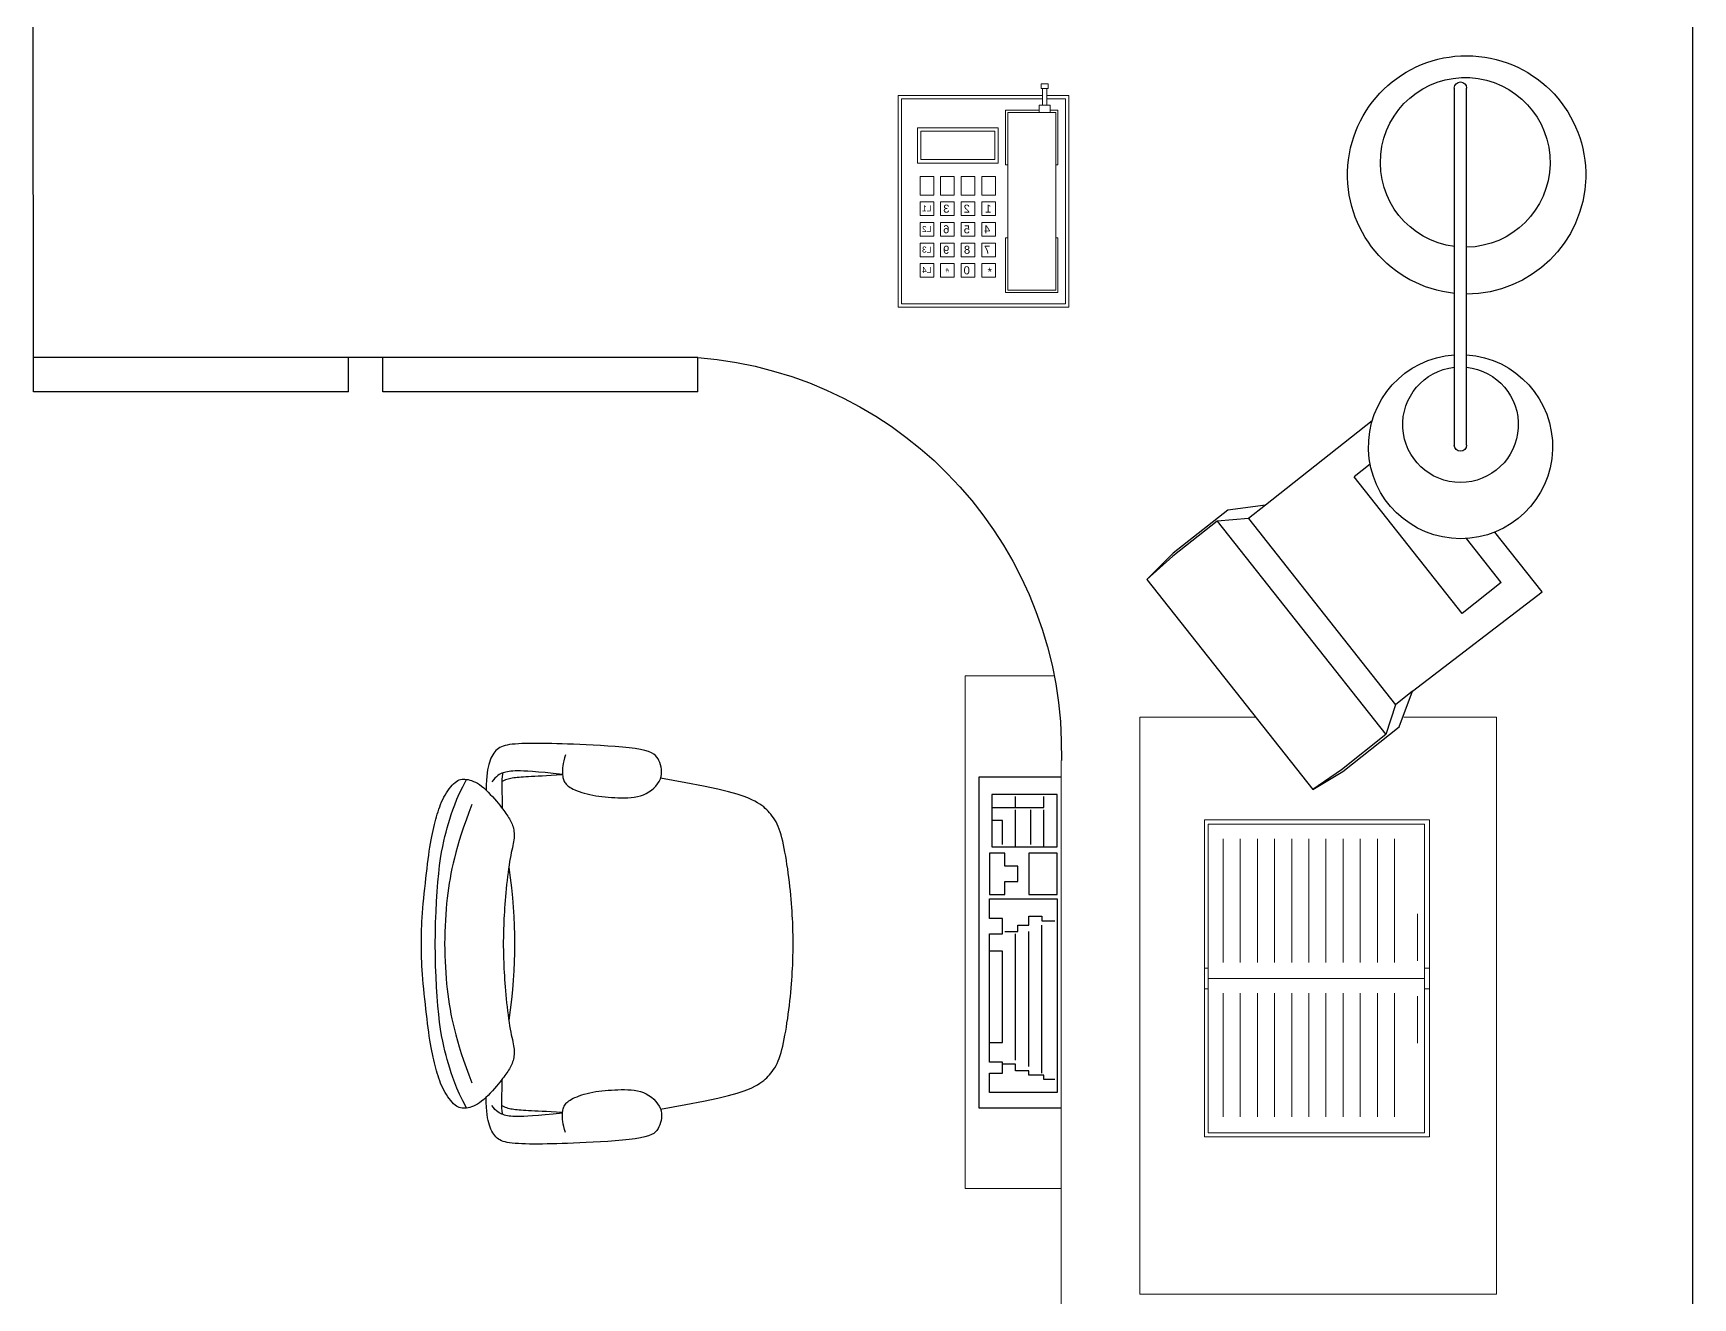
# Model space of a CAD drawing. Header units: inches. Extents: x 13.1 to 42, y 9.4 to 31.7.
# Drawn here: x 15.664 to 18.086, y 21.041 to 22.886 of the extents above; entities that cross this region are included whole.
import ezdxf

# ---------------------------------------------------------------- set-up
doc = ezdxf.new("R2010")
doc.units = ezdxf.units.IN
doc.header["$MEASUREMENT"] = 0
doc.layers.add('furniture', color=7, linetype='Continuous')
doc.styles.get("Standard").update_dxf_attribs({"font": 'arial.ttf'})

# ---------------------------------------------------------------- blocks, each defined once
blk = doc.blocks.new('A$C97629337')
at = {"layer": 'furniture'}
for p, q in [((2.4217, 2.2323), (2.4217, 0.0002)), ((0.6833, 1.7927), (0.6811, 1.7916)), ((0.6857, 1.7937), (0.6833, 1.7927)), ((0.6885, 1.7945), (0.6857, 1.7937)), ((0.6916, 1.7952), (0.6885, 1.7945)), ((0.695, 1.7958), (0.6916, 1.7952)), ((0.6989, 1.7963), (0.695, 1.7958)), ((0.7032, 1.7967), (0.6989, 1.7963)), ((0.7079, 1.797), (0.7032, 1.7967)), ((0.713, 1.7973), (0.7079, 1.797)), ((0.7185, 1.7974), (0.713, 1.7973)), ((0.7243, 1.7976), (0.7185, 1.7974)), ((0.7304, 1.7976), (0.7243, 1.7976)), ((0.7367, 1.7976), (0.7304, 1.7976)), ((0.7432, 1.7976), (0.7367, 1.7976)), ((0.7499, 1.7975), (0.7432, 1.7976)), ((0.7569, 1.7974), (0.7499, 1.7975)), ((0.7642, 1.7972), (0.7569, 1.7974)), ((0.7718, 1.797), (0.7642, 1.7972)), ((0.7798, 1.7967), (0.7718, 1.797)), ((0.7884, 1.7963), (0.7798, 1.7967)), ((0.7974, 1.7959), (0.7884, 1.7963)), ((0.807, 1.7955), (0.7974, 1.7959)), ((0.8173, 1.795), (0.807, 1.7955)), ((0.8279, 1.7944), (0.8173, 1.795)), ((0.8387, 1.7937), (0.8279, 1.7944)), ((0.8494, 1.7929), (0.8387, 1.7937)), ((0.8598, 1.792), (0.8494, 1.7929)), ((0.8695, 1.791), (0.8598, 1.792)), ((0.6657, 1.77), (0.6647, 1.7667)), ((0.6668, 1.773), (0.6657, 1.77)), ((0.668, 1.7759), (0.6668, 1.773)), ((0.6692, 1.7786), (0.668, 1.7759)), ((0.6706, 1.781), (0.6692, 1.7786)), ((0.6721, 1.7833), (0.6706, 1.781)), ((0.6737, 1.7853), (0.6721, 1.7833)), ((0.6753, 1.7872), (0.6737, 1.7853)), ((0.6771, 1.7889), (0.6753, 1.7872)), ((0.679, 1.7903), (0.6771, 1.7889)), ((0.6811, 1.7916), (0.679, 1.7903)), ((0.7732, 1.7684), (0.7726, 1.7649)), ((0.7741, 1.7722), (0.7732, 1.7684)), ((0.7753, 1.7763), (0.7741, 1.7722)), ((0.7769, 1.7808), (0.7753, 1.7763)), ((0.8784, 1.7899), (0.8695, 1.791)), ((0.8862, 1.7887), (0.8784, 1.7899)), ((0.8926, 1.7872), (0.8862, 1.7887)), ((0.8979, 1.7857), (0.8926, 1.7872)), ((0.9022, 1.7839), (0.8979, 1.7857)), ((0.9055, 1.782), (0.9022, 1.7839)), ((0.9081, 1.7799), (0.9055, 1.782)), ((0.9102, 1.7776), (0.9081, 1.7799)), ((0.9118, 1.7751), (0.9102, 1.7776)), ((0.9131, 1.7724), (0.9118, 1.7751)), ((0.9144, 1.7695), (0.9131, 1.7724)), ((0.9154, 1.7664), (0.9144, 1.7695)), ((0.6217, 1.7444), (0.6197, 1.7435)), ((0.6237, 1.745), (0.6217, 1.7444)), ((0.6257, 1.7453), (0.6237, 1.745)), ((0.6278, 1.7455), (0.6257, 1.7453)), ((0.6325, 1.7448), (0.6269, 1.7344)), ((0.63, 1.7454), (0.6278, 1.7455)), ((0.6323, 1.7452), (0.63, 1.7454)), ((0.6347, 1.7447), (0.6323, 1.7452)), ((0.6372, 1.7441), (0.6347, 1.7447)), ((0.6398, 1.7433), (0.6372, 1.7441)), ((0.6614, 1.7437), (0.6611, 1.737)), ((0.6618, 1.7495), (0.6614, 1.7437)), ((0.6623, 1.7547), (0.6618, 1.7495)), ((0.663, 1.7592), (0.6623, 1.7547)), ((0.6638, 1.7631), (0.663, 1.7592)), ((0.6647, 1.7667), (0.6638, 1.7631)), ((0.6715, 1.7445), (0.669, 1.7415)), ((0.6738, 1.747), (0.6715, 1.7445)), ((0.676, 1.749), (0.6738, 1.747)), ((0.678, 1.7507), (0.676, 1.749)), ((0.68, 1.752), (0.678, 1.7507)), ((0.682, 1.7531), (0.68, 1.752)), ((0.6839, 1.7539), (0.682, 1.7531)), ((0.6837, 1.7448), (0.6836, 1.7393)), ((0.6841, 1.7494), (0.6837, 1.7448)), ((0.6858, 1.7546), (0.6839, 1.7539)), ((0.6848, 1.753), (0.6841, 1.7494)), ((0.6855, 1.7545), (0.6848, 1.753)), ((0.6878, 1.7553), (0.6858, 1.7546)), ((0.6892, 1.7443), (0.6873, 1.7435)), ((0.6898, 1.7558), (0.6878, 1.7553)), ((0.6911, 1.745), (0.6892, 1.7443)), ((0.692, 1.7563), (0.6898, 1.7558)), ((0.693, 1.7456), (0.6911, 1.745)), ((0.6943, 1.7567), (0.692, 1.7563)), ((0.695, 1.7461), (0.693, 1.7456)), ((0.697, 1.757), (0.6943, 1.7567)), ((0.6969, 1.7465), (0.695, 1.7461)), ((0.699, 1.7469), (0.6969, 1.7465)), ((0.6999, 1.7572), (0.697, 1.757)), ((0.7012, 1.7472), (0.699, 1.7469)), ((0.7032, 1.7574), (0.6999, 1.7572)), ((0.7036, 1.7475), (0.7012, 1.7472)), ((0.7069, 1.7574), (0.7032, 1.7574)), ((0.7062, 1.7478), (0.7036, 1.7475)), ((0.7089, 1.7481), (0.7062, 1.7478)), ((0.7111, 1.7574), (0.7069, 1.7574)), ((0.712, 1.7483), (0.7089, 1.7481)), ((0.716, 1.7573), (0.7111, 1.7574)), ((0.7153, 1.7486), (0.712, 1.7483)), ((0.7189, 1.7488), (0.7153, 1.7486)), ((0.7218, 1.757), (0.716, 1.7573)), ((0.7228, 1.749), (0.7189, 1.7488)), ((0.7288, 1.7565), (0.7218, 1.757)), ((0.7271, 1.7492), (0.7228, 1.749)), ((0.7318, 1.7494), (0.7271, 1.7492)), ((0.7371, 1.7558), (0.7288, 1.7565)), ((0.737, 1.7497), (0.7318, 1.7494)), ((0.7427, 1.7499), (0.737, 1.7497)), ((0.7469, 1.755), (0.7371, 1.7558)), ((0.749, 1.7503), (0.7427, 1.7499)), ((0.7586, 1.7538), (0.7469, 1.755)), ((0.756, 1.7507), (0.749, 1.7503)), ((0.7638, 1.7512), (0.756, 1.7507)), ((0.7723, 1.7524), (0.7586, 1.7538)), ((0.7723, 1.7518), (0.7638, 1.7512)), ((0.7723, 1.7618), (0.7721, 1.7589)), ((0.7721, 1.7589), (0.7721, 1.7563)), ((0.7721, 1.7563), (0.7722, 1.7539)), ((0.7722, 1.7539), (0.7723, 1.7518)), ((0.7726, 1.7649), (0.7723, 1.7618)), ((0.7723, 1.7518), (0.7726, 1.7498)), ((0.7726, 1.7498), (0.7729, 1.748)), ((0.7729, 1.748), (0.7733, 1.7463)), ((0.7733, 1.7463), (0.7738, 1.7448)), ((0.7738, 1.7448), (0.7743, 1.7434)), ((0.9134, 1.7422), (0.9151, 1.7457)), ((0.9151, 1.7457), (0.9162, 1.7493)), ((0.9162, 1.7632), (0.9154, 1.7664)), ((0.9154, 1.7468), (0.9523, 1.7401)), ((0.9168, 1.7598), (0.9162, 1.7632)), ((0.9162, 1.7493), (0.9168, 1.7528)), ((0.917, 1.7563), (0.9168, 1.7598)), ((0.9168, 1.7528), (0.917, 1.7563)), ((0.601, 1.7222), (0.5992, 1.7189)), ((0.603, 1.7254), (0.601, 1.7222)), ((0.605, 1.7285), (0.603, 1.7254)), ((0.6071, 1.7314), (0.605, 1.7285)), ((0.6092, 1.7342), (0.6071, 1.7314)), ((0.6114, 1.7366), (0.6092, 1.7342)), ((0.6135, 1.7388), (0.6114, 1.7366)), ((0.6156, 1.7407), (0.6135, 1.7388)), ((0.6177, 1.7423), (0.6156, 1.7407)), ((0.6197, 1.7435), (0.6177, 1.7423)), ((0.6222, 1.7248), (0.6183, 1.7161)), ((0.6269, 1.7344), (0.6222, 1.7248)), ((0.6425, 1.7423), (0.6398, 1.7433)), ((0.6453, 1.741), (0.6425, 1.7423)), ((0.6482, 1.7394), (0.6453, 1.741)), ((0.6512, 1.7375), (0.6482, 1.7394)), ((0.6543, 1.7352), (0.6512, 1.7375)), ((0.6575, 1.7326), (0.6543, 1.7352)), ((0.6606, 1.7297), (0.6575, 1.7326)), ((0.6638, 1.7266), (0.6606, 1.7297)), ((0.6611, 1.737), (0.6609, 1.7294)), ((0.667, 1.7233), (0.6638, 1.7266)), ((0.67, 1.7199), (0.667, 1.7233)), ((0.673, 1.7166), (0.67, 1.7199)), ((0.6852, 1.7425), (0.6836, 1.7417)), ((0.6836, 1.7393), (0.6836, 1.733)), ((0.6836, 1.733), (0.6838, 1.7258)), ((0.6838, 1.7258), (0.6841, 1.718)), ((0.6873, 1.7435), (0.6852, 1.7425)), ((0.7743, 1.7434), (0.775, 1.7421)), ((0.775, 1.7421), (0.7757, 1.7408)), ((0.7757, 1.7408), (0.7766, 1.7395)), ((0.7766, 1.7395), (0.7776, 1.7382)), ((0.7776, 1.7382), (0.7787, 1.737)), ((0.7787, 1.737), (0.78, 1.7358)), ((0.78, 1.7358), (0.7816, 1.7346)), ((0.7816, 1.7346), (0.7834, 1.7334)), ((0.7834, 1.7334), (0.7855, 1.7322)), ((0.7855, 1.7322), (0.7878, 1.7309)), ((0.7878, 1.7309), (0.7905, 1.7297)), ((0.7905, 1.7297), (0.7935, 1.7285)), ((0.7935, 1.7285), (0.7968, 1.7272)), ((0.7968, 1.7272), (0.8004, 1.726)), ((0.8004, 1.726), (0.8041, 1.7249)), ((0.8041, 1.7249), (0.8081, 1.7238)), ((0.8081, 1.7238), (0.8122, 1.7228)), ((0.8122, 1.7228), (0.8165, 1.7219)), ((0.8165, 1.7219), (0.8208, 1.7211)), ((0.8208, 1.7211), (0.8253, 1.7205)), ((0.8253, 1.7205), (0.8298, 1.7199)), ((0.8298, 1.7199), (0.8344, 1.7195)), ((0.8344, 1.7195), (0.8391, 1.7191)), ((0.877, 1.7191), (0.8816, 1.7199)), ((0.8816, 1.7199), (0.886, 1.7211)), ((0.886, 1.7211), (0.8903, 1.7226)), ((0.8903, 1.7226), (0.8945, 1.7245)), ((0.8945, 1.7245), (0.8984, 1.7268)), ((0.8984, 1.7268), (0.9021, 1.7294)), ((0.9021, 1.7294), (0.9055, 1.7323)), ((0.9055, 1.7323), (0.9086, 1.7355)), ((0.9086, 1.7355), (0.9112, 1.7388)), ((0.9112, 1.7388), (0.9134, 1.7422)), ((0.9523, 1.7401), (0.9782, 1.7351)), ((0.9782, 1.7351), (0.9988, 1.7307)), ((0.9988, 1.7307), (1.0148, 1.7269)), ((1.0148, 1.7269), (1.027, 1.7235)), ((1.027, 1.7235), (1.0361, 1.7206)), ((1.0361, 1.7206), (1.043, 1.7179)), ((0.5907, 1.698), (0.5896, 1.6943)), ((0.5919, 1.7016), (0.5907, 1.698)), ((0.5932, 1.7052), (0.5919, 1.7016)), ((0.5945, 1.7087), (0.5932, 1.7052)), ((0.596, 1.7121), (0.5945, 1.7087)), ((0.5975, 1.7155), (0.596, 1.7121)), ((0.5992, 1.7189), (0.5975, 1.7155)), ((0.6123, 1.7007), (0.6099, 1.6937)), ((0.615, 1.7081), (0.6123, 1.7007)), ((0.6183, 1.7161), (0.615, 1.7081)), ((0.6317, 1.6858), (0.6357, 1.6968)), ((0.6357, 1.6968), (0.6402, 1.7085)), ((0.6758, 1.7134), (0.673, 1.7166)), ((0.6783, 1.7103), (0.6758, 1.7134)), ((0.6807, 1.7074), (0.6783, 1.7103)), ((0.6829, 1.7047), (0.6807, 1.7074)), ((0.6848, 1.7022), (0.6829, 1.7047)), ((0.6841, 1.718), (0.6845, 1.7028)), ((0.6866, 1.6999), (0.6848, 1.7022)), ((0.6882, 1.6977), (0.6866, 1.6999)), ((0.6897, 1.6956), (0.6882, 1.6977)), ((0.6911, 1.6935), (0.6897, 1.6956)), ((0.8391, 1.7191), (0.8438, 1.7188)), ((0.8438, 1.7188), (0.8485, 1.7185)), ((0.8485, 1.7185), (0.8533, 1.7183)), ((0.8533, 1.7183), (0.8581, 1.7182)), ((0.8581, 1.7182), (0.8629, 1.7182)), ((0.8629, 1.7182), (0.8677, 1.7183)), ((0.8677, 1.7183), (0.8724, 1.7186)), ((0.8724, 1.7186), (0.877, 1.7191)), ((1.043, 1.7179), (1.0484, 1.7155)), ((1.0484, 1.7155), (1.053, 1.7132)), ((1.053, 1.7132), (1.0569, 1.711)), ((1.0569, 1.711), (1.0603, 1.7089)), ((1.0603, 1.7089), (1.0633, 1.7069)), ((1.0633, 1.7069), (1.0659, 1.7049)), ((1.0659, 1.7049), (1.0682, 1.7029)), ((1.0682, 1.7029), (1.0703, 1.7008)), ((1.0703, 1.7008), (1.0723, 1.6987)), ((1.0723, 1.6987), (1.0743, 1.6965)), ((1.0743, 1.6965), (1.0763, 1.6942)), ((0.5844, 1.6749), (0.5834, 1.6707)), ((0.5854, 1.679), (0.5844, 1.6749)), ((0.5864, 1.683), (0.5854, 1.679)), ((0.5874, 1.6868), (0.5864, 1.683)), ((0.5885, 1.6906), (0.5874, 1.6868)), ((0.5896, 1.6943), (0.5885, 1.6906)), ((0.6042, 1.6745), (0.6024, 1.6682)), ((0.606, 1.6808), (0.6042, 1.6745)), ((0.6079, 1.6871), (0.606, 1.6808)), ((0.6099, 1.6937), (0.6079, 1.6871)), ((0.6247, 1.6654), (0.628, 1.6753)), ((0.628, 1.6753), (0.6317, 1.6858)), ((0.6924, 1.6916), (0.6911, 1.6935)), ((0.6937, 1.6896), (0.6924, 1.6916)), ((0.6949, 1.6877), (0.6937, 1.6896)), ((0.696, 1.6858), (0.6949, 1.6877)), ((0.697, 1.6838), (0.696, 1.6858)), ((0.6979, 1.6819), (0.697, 1.6838)), ((0.6988, 1.6799), (0.6979, 1.6819)), ((0.6995, 1.6779), (0.6988, 1.6799)), ((0.7002, 1.6758), (0.6995, 1.6779)), ((0.7007, 1.6736), (0.7002, 1.6758)), ((0.7012, 1.6714), (0.7007, 1.6736)), ((0.7015, 1.6692), (0.7012, 1.6714)), ((1.0763, 1.6942), (1.0783, 1.6917)), ((1.0783, 1.6917), (1.0802, 1.689)), ((1.0802, 1.689), (1.0821, 1.6862)), ((1.0821, 1.6862), (1.0839, 1.6832)), ((1.0839, 1.6832), (1.0856, 1.6799)), ((1.0856, 1.6799), (1.0872, 1.6764)), ((1.0872, 1.6764), (1.0887, 1.6726)), ((1.0887, 1.6726), (1.0901, 1.6685)), ((0.5798, 1.6516), (0.5789, 1.6461)), ((0.5807, 1.6567), (0.5798, 1.6516)), ((0.5816, 1.6616), (0.5807, 1.6567)), ((0.5825, 1.6662), (0.5816, 1.6616)), ((0.5834, 1.6707), (0.5825, 1.6662)), ((0.5975, 1.6474), (0.5959, 1.6392)), ((0.5991, 1.6548), (0.5975, 1.6474)), ((0.6007, 1.6617), (0.5991, 1.6548)), ((0.6024, 1.6682), (0.6007, 1.6617)), ((0.6167, 1.6385), (0.6191, 1.647)), ((0.6191, 1.647), (0.6217, 1.656)), ((0.6217, 1.656), (0.6247, 1.6654)), ((0.6992, 1.6453), (0.6999, 1.6484)), ((0.6999, 1.6484), (0.7005, 1.6514)), ((0.7005, 1.6514), (0.701, 1.6542)), ((0.701, 1.6542), (0.7014, 1.6568)), ((0.7014, 1.6568), (0.7017, 1.6594)), ((0.7017, 1.6668), (0.7015, 1.6692)), ((0.7018, 1.6644), (0.7017, 1.6668)), ((0.7017, 1.6594), (0.7018, 1.662)), ((0.7018, 1.662), (0.7018, 1.6644)), ((1.0901, 1.6685), (1.0914, 1.6642)), ((1.0914, 1.6642), (1.0926, 1.6596)), ((1.0926, 1.6596), (1.0938, 1.6548)), ((1.0938, 1.6548), (1.0949, 1.6497)), ((1.0949, 1.6497), (1.096, 1.6443)), ((0.5764, 1.6283), (0.5755, 1.6219)), ((0.5772, 1.6345), (0.5764, 1.6283)), ((0.578, 1.6404), (0.5772, 1.6345)), ((0.5789, 1.6461), (0.578, 1.6404)), ((0.5945, 1.6301), (0.5931, 1.6199)), ((0.5959, 1.6392), (0.5945, 1.6301)), ((0.6111, 1.6151), (0.6127, 1.6226)), ((0.6127, 1.6226), (0.6146, 1.6304)), ((0.6146, 1.6304), (0.6167, 1.6385)), ((0.6944, 1.6201), (0.6952, 1.6251)), ((0.6952, 1.6251), (0.696, 1.6299)), ((0.696, 1.6299), (0.6968, 1.6342)), ((0.6968, 1.6342), (0.6976, 1.6382)), ((0.6976, 1.6382), (0.6984, 1.6419)), ((0.6984, 1.6419), (0.6992, 1.6453)), ((1.096, 1.6443), (1.097, 1.6388)), ((1.097, 1.6388), (1.098, 1.6329)), ((1.098, 1.6329), (1.099, 1.6269)), ((1.099, 1.6269), (1.0999, 1.6208)), ((0.573, 1.601), (0.5722, 1.5936)), ((0.5739, 1.6082), (0.573, 1.601)), ((0.5747, 1.6151), (0.5739, 1.6082)), ((0.5755, 1.6219), (0.5747, 1.6151)), ((0.5918, 1.6085), (0.5906, 1.596)), ((0.5931, 1.6199), (0.5918, 1.6085)), ((0.607, 1.5936), (0.6082, 1.6007)), ((0.6082, 1.6007), (0.6096, 1.6079)), ((0.6096, 1.6079), (0.6111, 1.6151)), ((0.6915, 1.5975), (0.6922, 1.6033)), ((0.6922, 1.6033), (0.6929, 1.6091)), ((0.6929, 1.6091), (0.6936, 1.6147)), ((0.6936, 1.6147), (0.6944, 1.6201)), ((0.6961, 1.6016), (0.694, 1.617)), ((0.6979, 1.5868), (0.6961, 1.6016)), ((1.0999, 1.6208), (1.1009, 1.6145)), ((1.1009, 1.6145), (1.1018, 1.6081)), ((1.1018, 1.6081), (1.1026, 1.6017)), ((1.1026, 1.6017), (1.1034, 1.5953)), ((0.5706, 1.5787), (0.5699, 1.5713)), ((0.5714, 1.5862), (0.5706, 1.5787)), ((0.5722, 1.5936), (0.5714, 1.5862)), ((0.5895, 1.5825), (0.5886, 1.5682)), ((0.5906, 1.596), (0.5895, 1.5825)), ((0.6041, 1.5717), (0.605, 1.5792)), ((0.605, 1.5792), (0.606, 1.5864)), ((0.606, 1.5864), (0.607, 1.5936)), ((0.6892, 1.5741), (0.6897, 1.5798)), ((0.6897, 1.5798), (0.6902, 1.5857)), ((0.6902, 1.5857), (0.6908, 1.5916)), ((0.6908, 1.5916), (0.6915, 1.5975)), ((0.6994, 1.5725), (0.6979, 1.5868)), ((1.1034, 1.5953), (1.1041, 1.5889)), ((1.1041, 1.5889), (1.1048, 1.5826)), ((1.1048, 1.5826), (1.1054, 1.5763)), ((1.1054, 1.5763), (1.106, 1.5702)), ((0.5681, 1.5502), (0.5677, 1.5438)), ((0.5686, 1.557), (0.5681, 1.5502)), ((0.5692, 1.564), (0.5686, 1.557)), ((0.5699, 1.5713), (0.5692, 1.564)), ((0.5878, 1.5533), (0.5872, 1.5379)), ((0.5886, 1.5682), (0.5878, 1.5533)), ((0.602, 1.5479), (0.6026, 1.5561)), ((0.6026, 1.5561), (0.6033, 1.564)), ((0.6033, 1.564), (0.6041, 1.5717)), ((0.6872, 1.5468), (0.6875, 1.552)), ((0.6875, 1.552), (0.6878, 1.5574)), ((0.6878, 1.5574), (0.6882, 1.5628)), ((0.6882, 1.5628), (0.6887, 1.5684)), ((0.6887, 1.5684), (0.6892, 1.5741)), ((0.7005, 1.5586), (0.6994, 1.5725)), ((0.7014, 1.545), (0.7005, 1.5586)), ((1.106, 1.5702), (1.1065, 1.5641)), ((1.1065, 1.5641), (1.1069, 1.5583)), ((1.1069, 1.5583), (1.1073, 1.5525)), ((1.1073, 1.5525), (1.1076, 1.547)), ((0.5668, 1.5263), (0.5667, 1.5208)), ((0.567, 1.5318), (0.5668, 1.5263)), ((0.5673, 1.5377), (0.567, 1.5318)), ((0.5677, 1.5438), (0.5673, 1.5377)), ((0.5872, 1.5379), (0.5868, 1.5221)), ((0.6007, 1.5226), (0.601, 1.5312)), ((0.601, 1.5312), (0.6014, 1.5396)), ((0.6014, 1.5396), (0.602, 1.5479)), ((0.6862, 1.523), (0.6863, 1.5275)), ((0.6863, 1.5275), (0.6865, 1.5321)), ((0.6865, 1.5321), (0.6867, 1.5369)), ((0.6867, 1.5369), (0.6869, 1.5418)), ((0.6869, 1.5418), (0.6872, 1.5468)), ((0.702, 1.5316), (0.7014, 1.545)), ((0.7023, 1.5185), (0.702, 1.5316)), ((1.1076, 1.547), (1.1079, 1.5417)), ((1.1079, 1.5417), (1.1082, 1.5366)), ((1.1082, 1.5366), (1.1083, 1.5317)), ((1.1083, 1.5317), (1.1085, 1.527)), ((1.1085, 1.527), (1.1086, 1.5224)), ((0.5666, 1.5156), (0.5665, 1.5104)), ((0.5665, 1.5104), (0.5665, 1.5053)), ((0.5665, 1.5053), (0.5665, 1.5002)), ((0.5667, 1.5208), (0.5666, 1.5156)), ((0.5868, 1.5221), (0.5867, 1.5062)), ((0.5867, 1.5062), (0.5868, 1.4902)), ((0.6004, 1.5054), (0.6005, 1.514)), ((0.6005, 1.4967), (0.6004, 1.5054)), ((0.6005, 1.514), (0.6007, 1.5226)), ((0.686, 1.5097), (0.6861, 1.5141)), ((0.686, 1.5054), (0.686, 1.5097)), ((0.686, 1.501), (0.686, 1.5054)), ((0.6861, 1.5185), (0.6862, 1.523)), ((0.6861, 1.5141), (0.6861, 1.5185)), ((0.7024, 1.5054), (0.7023, 1.5185)), ((0.7023, 1.4923), (0.7024, 1.5054)), ((1.1086, 1.5224), (1.1087, 1.5179)), ((1.1087, 1.5179), (1.1088, 1.5136)), ((1.1088, 1.5136), (1.1088, 1.5093)), ((1.1088, 1.5093), (1.1088, 1.505)), ((1.1088, 1.505), (1.1088, 1.5008)), ((0.5665, 1.5002), (0.5666, 1.495)), ((0.5666, 1.495), (0.5667, 1.4897)), ((0.5667, 1.4897), (0.5668, 1.4844)), ((0.5668, 1.4844), (0.567, 1.4788)), ((0.567, 1.4788), (0.5673, 1.473)), ((0.5868, 1.4902), (0.5872, 1.4743)), ((0.6007, 1.4881), (0.6005, 1.4967)), ((0.601, 1.4796), (0.6007, 1.4881)), ((0.6014, 1.4711), (0.601, 1.4796)), ((0.6861, 1.4967), (0.686, 1.501)), ((0.6861, 1.4922), (0.6861, 1.4967)), ((0.6862, 1.4878), (0.6861, 1.4922)), ((0.6863, 1.4832), (0.6862, 1.4878)), ((0.6865, 1.4786), (0.6863, 1.4832)), ((0.6867, 1.4738), (0.6865, 1.4786)), ((0.7014, 1.4658), (0.702, 1.4791)), ((0.702, 1.4791), (0.7023, 1.4923)), ((1.1083, 1.4787), (1.1082, 1.4739)), ((1.1085, 1.4834), (1.1083, 1.4787)), ((1.1086, 1.4879), (1.1085, 1.4834)), ((1.1087, 1.4922), (1.1086, 1.4879)), ((1.1088, 1.4965), (1.1087, 1.4922)), ((1.1088, 1.5008), (1.1088, 1.4965)), ((0.5673, 1.473), (0.5677, 1.4669)), ((0.5677, 1.4669), (0.5681, 1.4605)), ((0.5681, 1.4605), (0.5686, 1.4537)), ((0.5686, 1.4537), (0.5692, 1.4467)), ((0.5872, 1.4743), (0.5878, 1.4587)), ((0.5878, 1.4587), (0.5886, 1.4436)), ((0.602, 1.4628), (0.6014, 1.4711)), ((0.6026, 1.4547), (0.602, 1.4628)), ((0.6033, 1.4467), (0.6026, 1.4547)), ((0.6869, 1.4689), (0.6867, 1.4738)), ((0.6872, 1.4639), (0.6869, 1.4689)), ((0.6875, 1.4587), (0.6872, 1.4639)), ((0.6878, 1.4534), (0.6875, 1.4587)), ((0.6882, 1.4479), (0.6878, 1.4534)), ((0.7005, 1.4522), (0.7014, 1.4658)), ((1.1073, 1.4581), (1.1069, 1.4524)), ((1.1076, 1.4636), (1.1073, 1.4581)), ((1.1079, 1.4689), (1.1076, 1.4636)), ((1.1082, 1.4739), (1.1079, 1.4689)), ((0.5692, 1.4467), (0.5699, 1.4394)), ((0.5699, 1.4394), (0.5706, 1.432)), ((0.5706, 1.432), (0.5714, 1.4246)), ((0.5886, 1.4436), (0.5895, 1.4292)), ((0.5895, 1.4292), (0.5906, 1.4155)), ((0.6041, 1.439), (0.6033, 1.4467)), ((0.605, 1.4316), (0.6041, 1.439)), ((0.606, 1.4243), (0.605, 1.4316)), ((0.6887, 1.4424), (0.6882, 1.4479)), ((0.6892, 1.4367), (0.6887, 1.4424)), ((0.6897, 1.4309), (0.6892, 1.4367)), ((0.6902, 1.4251), (0.6897, 1.4309)), ((0.6979, 1.4239), (0.6994, 1.4383)), ((0.6994, 1.4383), (0.7005, 1.4522)), ((1.1054, 1.4344), (1.1048, 1.4282)), ((1.106, 1.4406), (1.1054, 1.4344)), ((1.1065, 1.4466), (1.106, 1.4406)), ((1.1069, 1.4524), (1.1065, 1.4466)), ((0.5714, 1.4246), (0.5722, 1.4171)), ((0.5722, 1.4171), (0.573, 1.4097)), ((0.573, 1.4097), (0.5739, 1.4026)), ((0.5906, 1.4155), (0.5918, 1.4028)), ((0.607, 1.4172), (0.606, 1.4243)), ((0.6082, 1.4101), (0.607, 1.4172)), ((0.6096, 1.4029), (0.6082, 1.4101)), ((0.6908, 1.4192), (0.6902, 1.4251)), ((0.6915, 1.4133), (0.6908, 1.4192)), ((0.6922, 1.4074), (0.6915, 1.4133)), ((0.6929, 1.4016), (0.6922, 1.4074)), ((0.694, 1.3937), (0.6961, 1.4091)), ((0.6961, 1.4091), (0.6979, 1.4239)), ((1.1026, 1.409), (1.1018, 1.4026)), ((1.1034, 1.4154), (1.1026, 1.409)), ((1.1041, 1.4218), (1.1034, 1.4154)), ((1.1048, 1.4282), (1.1041, 1.4218)), ((0.5739, 1.4026), (0.5747, 1.3956)), ((0.5747, 1.3956), (0.5755, 1.3889)), ((0.5755, 1.3889), (0.5764, 1.3824)), ((0.5764, 1.3824), (0.5772, 1.3762)), ((0.5918, 1.4028), (0.5931, 1.3912)), ((0.5931, 1.3912), (0.5945, 1.3809)), ((0.5945, 1.3809), (0.5959, 1.3717)), ((0.6111, 1.3956), (0.6096, 1.4029)), ((0.6127, 1.3881), (0.6111, 1.3956)), ((0.6146, 1.3804), (0.6127, 1.3881)), ((0.6167, 1.3722), (0.6146, 1.3804)), ((0.6936, 1.396), (0.6929, 1.4016)), ((0.6944, 1.3907), (0.6936, 1.396)), ((0.6952, 1.3856), (0.6944, 1.3907)), ((0.696, 1.3809), (0.6952, 1.3856)), ((0.6968, 1.3765), (0.696, 1.3809)), ((1.099, 1.3838), (1.098, 1.3778)), ((1.0999, 1.39), (1.099, 1.3838)), ((1.1009, 1.3962), (1.0999, 1.39)), ((1.1018, 1.4026), (1.1009, 1.3962)), ((0.5772, 1.3762), (0.578, 1.3703)), ((0.578, 1.3703), (0.5789, 1.3646)), ((0.5789, 1.3646), (0.5798, 1.3592)), ((0.5798, 1.3592), (0.5807, 1.354)), ((0.5959, 1.3717), (0.5975, 1.3635)), ((0.5975, 1.3635), (0.5991, 1.356)), ((0.6191, 1.3637), (0.6167, 1.3722)), ((0.6217, 1.3548), (0.6191, 1.3637)), ((0.6976, 1.3725), (0.6968, 1.3765)), ((0.6984, 1.3689), (0.6976, 1.3725)), ((0.6992, 1.3655), (0.6984, 1.3689)), ((0.6999, 1.3623), (0.6992, 1.3655)), ((0.7005, 1.3594), (0.6999, 1.3623)), ((0.701, 1.3566), (0.7005, 1.3594)), ((0.7014, 1.3539), (0.701, 1.3566)), ((1.0949, 1.3611), (1.0938, 1.356)), ((1.096, 1.3664), (1.0949, 1.3611)), ((1.097, 1.372), (1.096, 1.3664)), ((1.098, 1.3778), (1.097, 1.372)), ((0.5807, 1.354), (0.5816, 1.3491)), ((0.5816, 1.3491), (0.5825, 1.3445)), ((0.5825, 1.3445), (0.5834, 1.3401)), ((0.5834, 1.3401), (0.5844, 1.3358)), ((0.5844, 1.3358), (0.5854, 1.3317)), ((0.5991, 1.356), (0.6007, 1.349)), ((0.6007, 1.349), (0.6024, 1.3425)), ((0.6024, 1.3425), (0.6042, 1.3362)), ((0.6042, 1.3362), (0.606, 1.33)), ((0.6247, 1.3454), (0.6217, 1.3548)), ((0.628, 1.3354), (0.6247, 1.3454)), ((0.6317, 1.325), (0.628, 1.3354)), ((0.6988, 1.3309), (0.6995, 1.3329)), ((0.6995, 1.3329), (0.7002, 1.335)), ((0.7002, 1.335), (0.7007, 1.3371)), ((0.7007, 1.3371), (0.7012, 1.3393)), ((0.7012, 1.3393), (0.7015, 1.3416)), ((0.7017, 1.3513), (0.7014, 1.3539)), ((0.7015, 1.3416), (0.7017, 1.3439)), ((0.7018, 1.3488), (0.7017, 1.3513)), ((0.7017, 1.3439), (0.7018, 1.3463)), ((0.7018, 1.3463), (0.7018, 1.3488)), ((1.0872, 1.3344), (1.0856, 1.3308)), ((1.0887, 1.3382), (1.0872, 1.3344)), ((1.0901, 1.3422), (1.0887, 1.3382)), ((1.0914, 1.3465), (1.0901, 1.3422)), ((1.0926, 1.3511), (1.0914, 1.3465)), ((1.0938, 1.356), (1.0926, 1.3511)), ((0.5854, 1.3317), (0.5864, 1.3278)), ((0.5864, 1.3278), (0.5874, 1.3239)), ((0.5874, 1.3239), (0.5885, 1.3201)), ((0.5885, 1.3201), (0.5896, 1.3164)), ((0.5896, 1.3164), (0.5907, 1.3128)), ((0.5907, 1.3128), (0.5919, 1.3091)), ((0.5919, 1.3091), (0.5932, 1.3056)), ((0.606, 1.33), (0.6079, 1.3236)), ((0.6079, 1.3236), (0.6099, 1.317)), ((0.6099, 1.317), (0.6123, 1.3101)), ((0.6123, 1.3101), (0.615, 1.3026)), ((0.6357, 1.3139), (0.6317, 1.325)), ((0.6402, 1.3022), (0.6357, 1.3139)), ((0.6829, 1.306), (0.6848, 1.3085)), ((0.6841, 1.2927), (0.6845, 1.308)), ((0.6848, 1.3085), (0.6866, 1.3109)), ((0.6866, 1.3109), (0.6882, 1.3131)), ((0.6882, 1.3131), (0.6897, 1.3152)), ((0.6897, 1.3152), (0.6911, 1.3172)), ((0.6911, 1.3172), (0.6924, 1.3192)), ((0.6924, 1.3192), (0.6937, 1.3211)), ((0.6937, 1.3211), (0.6949, 1.3231)), ((0.6949, 1.3231), (0.696, 1.325)), ((0.696, 1.325), (0.697, 1.3269)), ((0.697, 1.3269), (0.6979, 1.3289)), ((0.6979, 1.3289), (0.6988, 1.3309)), ((1.0682, 1.3079), (1.0659, 1.3058)), ((1.0703, 1.3099), (1.0682, 1.3079)), ((1.0723, 1.312), (1.0703, 1.3099)), ((1.0743, 1.3142), (1.0723, 1.312)), ((1.0763, 1.3166), (1.0743, 1.3142)), ((1.0783, 1.3191), (1.0763, 1.3166)), ((1.0802, 1.3217), (1.0783, 1.3191)), ((1.0821, 1.3245), (1.0802, 1.3217)), ((1.0839, 1.3276), (1.0821, 1.3245)), ((1.0856, 1.3308), (1.0839, 1.3276)), ((0.5932, 1.3056), (0.5945, 1.3021)), ((0.5945, 1.3021), (0.596, 1.2986)), ((0.596, 1.2986), (0.5975, 1.2952)), ((0.5975, 1.2952), (0.5992, 1.2918)), ((0.5992, 1.2918), (0.601, 1.2885)), ((0.601, 1.2885), (0.603, 1.2853)), ((0.603, 1.2853), (0.605, 1.2822)), ((0.615, 1.3026), (0.6183, 1.2946)), ((0.6183, 1.2946), (0.6222, 1.2859)), ((0.6222, 1.2859), (0.6269, 1.2764)), ((0.6606, 1.2811), (0.6638, 1.2842)), ((0.6638, 1.2842), (0.667, 1.2875)), ((0.667, 1.2875), (0.67, 1.2908)), ((0.67, 1.2908), (0.673, 1.2941)), ((0.673, 1.2941), (0.6758, 1.2974)), ((0.6758, 1.2974), (0.6783, 1.3005)), ((0.6783, 1.3005), (0.6807, 1.3034)), ((0.6807, 1.3034), (0.6829, 1.306)), ((0.6836, 1.2778), (0.6838, 1.2849)), ((0.6838, 1.2849), (0.6841, 1.2927)), ((0.7935, 1.2823), (0.7968, 1.2835)), ((0.7968, 1.2835), (0.8004, 1.2847)), ((0.8004, 1.2847), (0.8041, 1.2859)), ((0.8041, 1.2859), (0.8081, 1.2869)), ((0.8081, 1.2869), (0.8122, 1.2879)), ((0.8122, 1.2879), (0.8165, 1.2888)), ((0.8165, 1.2888), (0.8208, 1.2896)), ((0.8208, 1.2896), (0.8253, 1.2903)), ((0.8253, 1.2903), (0.8298, 1.2908)), ((0.8298, 1.2908), (0.8344, 1.2913)), ((0.8344, 1.2913), (0.8391, 1.2917)), ((0.8391, 1.2917), (0.8438, 1.292)), ((0.8438, 1.292), (0.8485, 1.2922)), ((0.8485, 1.2922), (0.8533, 1.2924)), ((0.8533, 1.2924), (0.8581, 1.2925)), ((0.8581, 1.2925), (0.8629, 1.2926)), ((0.8629, 1.2926), (0.8677, 1.2925)), ((0.8677, 1.2925), (0.8724, 1.2922)), ((0.8724, 1.2922), (0.877, 1.2916)), ((0.877, 1.2916), (0.8816, 1.2908)), ((0.8816, 1.2908), (0.886, 1.2897)), ((0.886, 1.2897), (0.8903, 1.2882)), ((0.8903, 1.2882), (0.8945, 1.2862)), ((0.8945, 1.2862), (0.8984, 1.2839)), ((0.8984, 1.2839), (0.9021, 1.2813)), ((1.0148, 1.2838), (0.9988, 1.28)), ((1.027, 1.2872), (1.0148, 1.2838)), ((1.0361, 1.2902), (1.027, 1.2872)), ((1.043, 1.2928), (1.0361, 1.2902)), ((1.0484, 1.2953), (1.043, 1.2928)), ((1.053, 1.2976), (1.0484, 1.2953)), ((1.0569, 1.2997), (1.053, 1.2976)), ((1.0603, 1.3018), (1.0569, 1.2997)), ((1.0633, 1.3038), (1.0603, 1.3018)), ((1.0659, 1.3058), (1.0633, 1.3038)), ((0.605, 1.2822), (0.6071, 1.2793)), ((0.6071, 1.2793), (0.6092, 1.2766)), ((0.6092, 1.2766), (0.6114, 1.2741)), ((0.6114, 1.2741), (0.6135, 1.2719)), ((0.6135, 1.2719), (0.6156, 1.27)), ((0.6156, 1.27), (0.6177, 1.2685)), ((0.6177, 1.2685), (0.6197, 1.2673)), ((0.6197, 1.2673), (0.6217, 1.2664)), ((0.6217, 1.2664), (0.6237, 1.2658)), ((0.6237, 1.2658), (0.6257, 1.2654)), ((0.6257, 1.2654), (0.6278, 1.2653)), ((0.6269, 1.2764), (0.6325, 1.266)), ((0.6278, 1.2653), (0.63, 1.2653)), ((0.63, 1.2653), (0.6323, 1.2656)), ((0.6323, 1.2656), (0.6347, 1.266)), ((0.6347, 1.266), (0.6372, 1.2666)), ((0.6372, 1.2666), (0.6398, 1.2674)), ((0.6398, 1.2674), (0.6425, 1.2685)), ((0.6425, 1.2685), (0.6453, 1.2698)), ((0.6453, 1.2698), (0.6482, 1.2714)), ((0.6482, 1.2714), (0.6512, 1.2733)), ((0.6512, 1.2733), (0.6543, 1.2755)), ((0.6543, 1.2755), (0.6575, 1.2781)), ((0.6575, 1.2781), (0.6606, 1.2811)), ((0.661, 1.2737), (0.6608, 1.2813)), ((0.6613, 1.267), (0.661, 1.2737)), ((0.6618, 1.2612), (0.6613, 1.267)), ((0.6623, 1.2561), (0.6618, 1.2612)), ((0.6715, 1.2662), (0.669, 1.2693)), ((0.6738, 1.2637), (0.6715, 1.2662)), ((0.676, 1.2617), (0.6738, 1.2637)), ((0.678, 1.2601), (0.676, 1.2617)), ((0.68, 1.2587), (0.678, 1.2601)), ((0.6836, 1.2714), (0.6836, 1.2778)), ((0.6837, 1.2659), (0.6836, 1.2714)), ((0.6852, 1.2682), (0.6836, 1.2691)), ((0.6841, 1.2614), (0.6837, 1.2659)), ((0.6848, 1.2578), (0.6841, 1.2614)), ((0.6873, 1.2672), (0.6852, 1.2682)), ((0.6892, 1.2664), (0.6873, 1.2672)), ((0.6911, 1.2657), (0.6892, 1.2664)), ((0.693, 1.2651), (0.6911, 1.2657)), ((0.695, 1.2646), (0.693, 1.2651)), ((0.6969, 1.2642), (0.695, 1.2646)), ((0.699, 1.2638), (0.6969, 1.2642)), ((0.7012, 1.2635), (0.699, 1.2638)), ((0.7036, 1.2632), (0.7012, 1.2635)), ((0.7062, 1.2629), (0.7036, 1.2632)), ((0.7089, 1.2627), (0.7062, 1.2629)), ((0.712, 1.2624), (0.7089, 1.2627)), ((0.7153, 1.2622), (0.712, 1.2624)), ((0.7189, 1.262), (0.7153, 1.2622)), ((0.7228, 1.2617), (0.7189, 1.262)), ((0.7271, 1.2615), (0.7228, 1.2617)), ((0.7318, 1.2613), (0.7271, 1.2615)), ((0.737, 1.2611), (0.7318, 1.2613)), ((0.7427, 1.2608), (0.737, 1.2611)), ((0.749, 1.2605), (0.7427, 1.2608)), ((0.756, 1.2601), (0.749, 1.2605)), ((0.7638, 1.2596), (0.756, 1.2601)), ((0.7723, 1.259), (0.7638, 1.2596)), ((0.7723, 1.259), (0.7726, 1.2609)), ((0.7726, 1.2609), (0.7729, 1.2627)), ((0.7729, 1.2627), (0.7733, 1.2644)), ((0.7733, 1.2644), (0.7738, 1.2659)), ((0.7738, 1.2659), (0.7743, 1.2673)), ((0.7743, 1.2673), (0.775, 1.2687)), ((0.775, 1.2687), (0.7757, 1.27)), ((0.7757, 1.27), (0.7766, 1.2713)), ((0.7766, 1.2713), (0.7776, 1.2725)), ((0.7776, 1.2725), (0.7787, 1.2737)), ((0.7787, 1.2737), (0.78, 1.2749)), ((0.78, 1.2749), (0.7816, 1.2761)), ((0.7816, 1.2761), (0.7834, 1.2773)), ((0.7834, 1.2773), (0.7855, 1.2786)), ((0.7855, 1.2786), (0.7878, 1.2798)), ((0.7878, 1.2798), (0.7905, 1.281)), ((0.7905, 1.281), (0.7935, 1.2823)), ((0.9021, 1.2813), (0.9055, 1.2784)), ((0.9055, 1.2784), (0.9086, 1.2753)), ((0.9086, 1.2753), (0.9112, 1.272)), ((0.9112, 1.272), (0.9134, 1.2685)), ((0.9134, 1.2685), (0.9151, 1.265)), ((0.9151, 1.265), (0.9162, 1.2615)), ((0.9523, 1.2706), (0.9154, 1.264)), ((0.9162, 1.2615), (0.9168, 1.2579)), ((0.9782, 1.2756), (0.9523, 1.2706)), ((0.9988, 1.28), (0.9782, 1.2756)), ((0.663, 1.2516), (0.6623, 1.2561)), ((0.6638, 1.2476), (0.663, 1.2516)), ((0.6647, 1.244), (0.6638, 1.2476)), ((0.6657, 1.2408), (0.6647, 1.244)), ((0.6668, 1.2377), (0.6657, 1.2408)), ((0.668, 1.2348), (0.6668, 1.2377)), ((0.682, 1.2577), (0.68, 1.2587)), ((0.6839, 1.2568), (0.682, 1.2577)), ((0.6858, 1.2561), (0.6839, 1.2568)), ((0.6855, 1.2563), (0.6848, 1.2578)), ((0.6878, 1.2555), (0.6858, 1.2561)), ((0.6898, 1.2549), (0.6878, 1.2555)), ((0.692, 1.2545), (0.6898, 1.2549)), ((0.6943, 1.2541), (0.692, 1.2545)), ((0.697, 1.2537), (0.6943, 1.2541)), ((0.6999, 1.2535), (0.697, 1.2537)), ((0.7032, 1.2534), (0.6999, 1.2535)), ((0.7069, 1.2533), (0.7032, 1.2534)), ((0.7111, 1.2533), (0.7069, 1.2533)), ((0.716, 1.2535), (0.7111, 1.2533)), ((0.7218, 1.2538), (0.716, 1.2535)), ((0.7288, 1.2542), (0.7218, 1.2538)), ((0.7371, 1.2549), (0.7288, 1.2542)), ((0.7469, 1.2558), (0.7371, 1.2549)), ((0.7586, 1.2569), (0.7469, 1.2558)), ((0.7723, 1.2583), (0.7586, 1.2569)), ((0.7721, 1.2544), (0.7722, 1.2568)), ((0.7721, 1.2518), (0.7721, 1.2544)), ((0.7723, 1.249), (0.7721, 1.2518)), ((0.7722, 1.2568), (0.7723, 1.259)), ((0.7726, 1.2458), (0.7723, 1.249)), ((0.7732, 1.2423), (0.7726, 1.2458)), ((0.7741, 1.2385), (0.7732, 1.2423)), ((0.7753, 1.2344), (0.7741, 1.2385)), ((0.9118, 1.2356), (0.9102, 1.2331)), ((0.9131, 1.2383), (0.9118, 1.2356)), ((0.9144, 1.2412), (0.9131, 1.2383)), ((0.9154, 1.2443), (0.9144, 1.2412)), ((0.9162, 1.2476), (0.9154, 1.2443)), ((0.9168, 1.2509), (0.9162, 1.2476)), ((0.9168, 1.2579), (0.917, 1.2544)), ((0.917, 1.2544), (0.9168, 1.2509)), ((0.6692, 1.2322), (0.668, 1.2348)), ((0.6706, 1.2297), (0.6692, 1.2322)), ((0.6721, 1.2275), (0.6706, 1.2297)), ((0.6737, 1.2254), (0.6721, 1.2275)), ((0.6753, 1.2236), (0.6737, 1.2254)), ((0.6771, 1.2219), (0.6753, 1.2236)), ((0.679, 1.2204), (0.6771, 1.2219)), ((0.6811, 1.2191), (0.679, 1.2204)), ((0.6833, 1.218), (0.6811, 1.2191)), ((0.6857, 1.2171), (0.6833, 1.218)), ((0.6885, 1.2162), (0.6857, 1.2171)), ((0.6916, 1.2155), (0.6885, 1.2162)), ((0.695, 1.2149), (0.6916, 1.2155)), ((0.6989, 1.2145), (0.695, 1.2149)), ((0.7032, 1.2141), (0.6989, 1.2145)), ((0.7079, 1.2137), (0.7032, 1.2141)), ((0.713, 1.2135), (0.7079, 1.2137)), ((0.7185, 1.2133), (0.713, 1.2135)), ((0.7243, 1.2132), (0.7185, 1.2133)), ((0.7304, 1.2131), (0.7243, 1.2132)), ((0.7367, 1.2131), (0.7304, 1.2131)), ((0.7432, 1.2132), (0.7367, 1.2131)), ((0.7499, 1.2132), (0.7432, 1.2132)), ((0.7569, 1.2134), (0.7499, 1.2132)), ((0.7642, 1.2136), (0.7569, 1.2134)), ((0.7718, 1.2138), (0.7642, 1.2136)), ((0.7798, 1.2141), (0.7718, 1.2138)), ((0.7769, 1.2299), (0.7753, 1.2344)), ((0.7884, 1.2144), (0.7798, 1.2141)), ((0.7974, 1.2148), (0.7884, 1.2144)), ((0.807, 1.2153), (0.7974, 1.2148)), ((0.8173, 1.2158), (0.807, 1.2153)), ((0.8279, 1.2164), (0.8173, 1.2158)), ((0.8387, 1.217), (0.8279, 1.2164)), ((0.8494, 1.2178), (0.8387, 1.217)), ((0.8598, 1.2187), (0.8494, 1.2178)), ((0.8695, 1.2197), (0.8598, 1.2187)), ((0.8784, 1.2208), (0.8695, 1.2197)), ((0.8862, 1.2221), (0.8784, 1.2208)), ((0.8926, 1.2235), (0.8862, 1.2221)), ((0.8979, 1.2251), (0.8926, 1.2235)), ((0.9022, 1.2268), (0.8979, 1.2251)), ((0.9055, 1.2288), (0.9022, 1.2268)), ((0.9081, 1.2309), (0.9055, 1.2288)), ((0.9102, 1.2331), (0.9081, 1.2309)), ((2.0737, 0.7779), (2.0737, 0.2571)), ((2.0916, 0.7779), (2.0916, 0.2571)), ((0.0002, 0.7002), (0, 0)), ((0.46, 0.7002), (0.0002, 0.7002)), ((0.46, 0.7002), (0.46, 0.6502)), ((0.51, 0.7002), (0.51, 0.6502)), ((0.9698, 0.7002), (0.51, 0.7002)), ((0.9698, 0.7002), (0.9698, 0.6502)), ((0.9698, 0.6502), (0.0002, 0.6502))]:
    blk.add_line(p, q, dxfattribs=at)
at = {"layer": 'furniture', "lineweight": 0}
for p, q in [((1.5002, 2.1146), (1.5002, 1.2382)), ((1.615, 2.0167), (2.135, 2.0167)), ((1.615, 1.1749), (1.615, 2.0167)), ((2.135, 2.0167), (2.135, 1.1749)), ((1.3599, 1.8625), (1.3599, 1.1144)), ((1.3599, 1.8625), (1.5002, 1.8625)), ((1.7364, 1.7579), (1.7364, 1.5775)), ((1.7614, 1.7579), (1.7614, 1.5775)), ((1.7864, 1.7579), (1.7864, 1.5775)), ((1.8114, 1.7579), (1.8114, 1.5775)), ((1.8364, 1.7579), (1.8364, 1.5775)), ((1.8614, 1.7579), (1.8614, 1.5775)), ((1.8864, 1.7579), (1.8864, 1.5775)), ((1.9114, 1.7579), (1.9114, 1.5775)), ((1.9364, 1.7579), (1.9364, 1.5775)), ((1.9614, 1.7579), (1.9614, 1.5775)), ((1.9864, 1.7579), (1.9864, 1.5775)), ((2.02, 1.6502), (2.02, 1.5818)), ((1.7146, 1.5711), (1.7089, 1.5711)), ((2.03, 1.5711), (2.0374, 1.5711)), ((1.7146, 1.5409), (1.7089, 1.5409)), ((1.7364, 1.5329), (1.7364, 1.3525)), ((1.7614, 1.5329), (1.7614, 1.3525)), ((1.7864, 1.5329), (1.7864, 1.3525)), ((1.8114, 1.5329), (1.8114, 1.3525)), ((1.8364, 1.5329), (1.8364, 1.3525)), ((1.8614, 1.5329), (1.8614, 1.3525)), ((1.8864, 1.5329), (1.8864, 1.3525)), ((1.9114, 1.5329), (1.9114, 1.3525)), ((1.9364, 1.5329), (1.9364, 1.3525)), ((1.9614, 1.5329), (1.9614, 1.3525)), ((1.9864, 1.5329), (1.9864, 1.3525)), ((2.02, 1.4619), (2.02, 1.5302)), ((2.03, 1.5409), (2.0374, 1.5409)), ((1.7837, 1.1749), (1.615, 1.1749)), ((2.135, 1.1749), (2.0002, 1.1749)), ((1.3599, 1.1144), (1.4897, 1.1144)), ((1.2622, 0.5768), (1.5114, 0.5768)), ((1.2622, 0.2681), (1.2622, 0.5768)), ((1.2672, 0.5718), (1.5064, 0.5718)), ((1.2672, 0.2731), (1.2672, 0.5718)), ((1.5064, 0.5718), (1.5064, 0.2731)), ((1.5114, 0.5768), (1.5114, 0.2681)), ((1.294, 0.5332), (1.314, 0.5332)), ((1.294, 0.5332), (1.294, 0.5132)), ((1.314, 0.5332), (1.314, 0.5132)), ((1.324, 0.5332), (1.324, 0.5132)), ((1.324, 0.5332), (1.344, 0.5332)), ((1.344, 0.5332), (1.344, 0.5132)), ((1.354, 0.5332), (1.354, 0.5132)), ((1.354, 0.5332), (1.374, 0.5332)), ((1.374, 0.5332), (1.374, 0.5132)), ((1.384, 0.5332), (1.384, 0.5132)), ((1.384, 0.5332), (1.404, 0.5332)), ((1.404, 0.5332), (1.404, 0.5132)), ((1.4188, 0.5556), (1.4953, 0.5556)), ((1.4188, 0.4758), (1.4188, 0.5556)), ((1.4223, 0.293), (1.4223, 0.5521)), ((1.4223, 0.5521), (1.4921, 0.5521)), ((1.4921, 0.5521), (1.4921, 0.293)), ((1.4953, 0.5556), (1.4953, 0.4758)), ((1.294, 0.5132), (1.314, 0.5132)), ((1.324, 0.5132), (1.344, 0.5132)), ((1.354, 0.5132), (1.374, 0.5132)), ((1.384, 0.5132), (1.404, 0.5132)), ((1.294, 0.5032), (1.314, 0.5032)), ((1.294, 0.5032), (1.294, 0.4832)), ((1.314, 0.5032), (1.314, 0.4832)), ((1.324, 0.5032), (1.344, 0.5032)), ((1.324, 0.5032), (1.324, 0.4832)), ((1.344, 0.5032), (1.344, 0.4832)), ((1.354, 0.5032), (1.354, 0.4832)), ((1.354, 0.5032), (1.374, 0.5032)), ((1.374, 0.5032), (1.374, 0.4832)), ((1.384, 0.5032), (1.384, 0.4832)), ((1.384, 0.5032), (1.404, 0.5032)), ((1.404, 0.5032), (1.404, 0.4832)), ((1.294, 0.4832), (1.314, 0.4832)), ((1.294, 0.4732), (1.314, 0.4732)), ((1.294, 0.4732), (1.294, 0.4532)), ((1.314, 0.4732), (1.314, 0.4532)), ((1.324, 0.4832), (1.344, 0.4832)), ((1.324, 0.4732), (1.344, 0.4732)), ((1.324, 0.4732), (1.324, 0.4532)), ((1.344, 0.4732), (1.344, 0.4532)), ((1.354, 0.4832), (1.374, 0.4832)), ((1.354, 0.4732), (1.374, 0.4732)), ((1.354, 0.4732), (1.354, 0.4532)), ((1.374, 0.4732), (1.374, 0.4532)), ((1.384, 0.4832), (1.404, 0.4832)), ((1.384, 0.4732), (1.404, 0.4732)), ((1.384, 0.4732), (1.384, 0.4532)), ((1.404, 0.4732), (1.404, 0.4532)), ((1.4223, 0.4758), (1.4188, 0.4758)), ((1.4953, 0.4758), (1.4921, 0.4758)), ((1.294, 0.4532), (1.314, 0.4532)), ((1.294, 0.4432), (1.314, 0.4432)), ((1.294, 0.4432), (1.294, 0.4232)), ((1.314, 0.4432), (1.314, 0.4232)), ((1.324, 0.4532), (1.344, 0.4532)), ((1.324, 0.4432), (1.344, 0.4432)), ((1.324, 0.4432), (1.324, 0.4232)), ((1.344, 0.4432), (1.344, 0.4232)), ((1.354, 0.4532), (1.374, 0.4532)), ((1.354, 0.4432), (1.354, 0.4232)), ((1.354, 0.4432), (1.374, 0.4432)), ((1.374, 0.4432), (1.374, 0.4232)), ((1.384, 0.4532), (1.404, 0.4532)), ((1.384, 0.4432), (1.384, 0.4232)), ((1.384, 0.4432), (1.404, 0.4432)), ((1.404, 0.4432), (1.404, 0.4232)), ((1.294, 0.4232), (1.314, 0.4232)), ((1.294, 0.4132), (1.314, 0.4132)), ((1.294, 0.4132), (1.294, 0.3861)), ((1.314, 0.4132), (1.314, 0.3861)), ((1.324, 0.4232), (1.344, 0.4232)), ((1.324, 0.4132), (1.344, 0.4132)), ((1.324, 0.4132), (1.324, 0.3861)), ((1.344, 0.4132), (1.344, 0.3861)), ((1.354, 0.4232), (1.374, 0.4232)), ((1.354, 0.4132), (1.374, 0.4132)), ((1.354, 0.4132), (1.354, 0.3861)), ((1.374, 0.4132), (1.374, 0.3861)), ((1.384, 0.4232), (1.404, 0.4232)), ((1.384, 0.4132), (1.384, 0.3861)), ((1.384, 0.4132), (1.404, 0.4132)), ((1.404, 0.4132), (1.404, 0.3861)), ((1.2903, 0.3151), (1.2903, 0.3665)), ((1.2903, 0.3665), (1.4081, 0.3665)), ((1.314, 0.3861), (1.294, 0.3861)), ((1.344, 0.3861), (1.324, 0.3861)), ((1.374, 0.3861), (1.354, 0.3861)), ((1.404, 0.3861), (1.384, 0.3861)), ((1.4081, 0.3665), (1.4081, 0.3151)), ((1.4188, 0.3693), (1.4188, 0.2895)), ((1.4223, 0.3693), (1.4188, 0.3693)), ((1.4953, 0.3693), (1.4921, 0.3693)), ((1.4953, 0.2895), (1.4953, 0.3693)), ((1.2953, 0.3201), (1.2953, 0.3615)), ((1.2953, 0.3615), (1.4031, 0.3615)), ((1.4031, 0.3615), (1.4031, 0.3201)), ((1.4081, 0.3151), (1.2903, 0.3151)), ((1.4031, 0.3201), (1.2953, 0.3201)), ((1.4921, 0.293), (1.4223, 0.293)), ((1.4678, 0.293), (1.4678, 0.2823)), ((1.484, 0.293), (1.4678, 0.293)), ((1.484, 0.2823), (1.484, 0.293)), ((1.4729, 0.2681), (1.2622, 0.2681)), ((1.4729, 0.2731), (1.2672, 0.2731)), ((1.4188, 0.2895), (1.4678, 0.2895)), ((1.4678, 0.2823), (1.484, 0.2823)), ((1.4729, 0.2823), (1.4729, 0.2577)), ((1.479, 0.2823), (1.4729, 0.2823)), ((1.479, 0.2577), (1.479, 0.2823)), ((1.5064, 0.2731), (1.479, 0.2731)), ((1.5114, 0.2681), (1.479, 0.2681)), ((1.484, 0.2895), (1.4953, 0.2895)), ((1.4709, 0.2576), (1.4709, 0.2509)), ((1.481, 0.2576), (1.4709, 0.2576)), ((1.4709, 0.2509), (1.481, 0.2509)), ((1.4729, 0.2577), (1.479, 0.2577)), ((1.481, 0.2509), (1.481, 0.2576))]:
    blk.add_line(p, q, dxfattribs=at)
at = {"layer": 'furniture', "linetype": 'ByBlock'}
for p, q in [((1.3796, 1.7448), (1.5002, 1.7448)), ((1.3796, 1.2622), (1.3796, 1.7448)), ((1.3954, 1.7226), (1.3954, 1.694)), ((1.4939, 1.7226), (1.3954, 1.7226)), ((1.4939, 1.44), (1.4939, 1.7226)), ((1.4526, 1.6972), (1.4526, 1.6909)), ((1.4748, 1.6972), (1.4526, 1.6972)), ((1.4748, 1.7036), (1.4748, 1.6972)), ((1.4907, 1.7036), (1.4748, 1.7036)), ((1.3954, 1.694), (1.4145, 1.694)), ((1.4145, 1.6782), (1.3954, 1.6782)), ((1.3954, 1.6782), (1.3954, 1.4908)), ((1.4145, 1.694), (1.4145, 1.6782)), ((1.4335, 1.6813), (1.4145, 1.6813)), ((1.4335, 1.6909), (1.4335, 1.6813)), ((1.4526, 1.6909), (1.4335, 1.6909)), ((1.4335, 1.675), (1.4335, 1.4908)), ((1.4526, 1.6845), (1.4526, 1.4877)), ((1.4716, 1.694), (1.4716, 1.4781)), ((1.3954, 1.6496), (1.4145, 1.6496)), ((1.4145, 1.6496), (1.4145, 1.5162)), ((1.4145, 1.5162), (1.3954, 1.5162)), ((1.3954, 1.4908), (1.4145, 1.4908)), ((1.4145, 1.4908), (1.4145, 1.4686)), ((1.4177, 1.4877), (1.4367, 1.4877)), ((1.4367, 1.4877), (1.4367, 1.4781)), ((1.4367, 1.4781), (1.4526, 1.4781)), ((1.4526, 1.4781), (1.4526, 1.4654)), ((1.3954, 1.4686), (1.3954, 1.44)), ((1.4145, 1.4686), (1.3954, 1.4686)), ((1.4526, 1.4654), (1.4716, 1.4654)), ((1.4716, 1.4718), (1.4907, 1.4718)), ((1.4716, 1.4654), (1.4716, 1.4718)), ((1.3954, 1.44), (1.4939, 1.44)), ((1.3954, 1.4337), (1.4177, 1.4337)), ((1.3954, 1.3734), (1.3954, 1.4337)), ((1.4177, 1.4337), (1.4177, 1.4146)), ((1.4526, 1.4337), (1.4939, 1.4337)), ((1.4526, 1.3734), (1.4526, 1.4337)), ((1.4939, 1.4337), (1.4939, 1.3734)), ((1.4177, 1.4146), (1.4367, 1.4146)), ((1.4367, 1.4146), (1.4367, 1.3924)), ((1.4177, 1.3924), (1.4177, 1.3734)), ((1.4367, 1.3924), (1.4177, 1.3924)), ((1.4177, 1.3734), (1.3954, 1.3734)), ((1.3986, 1.2876), (1.3986, 1.3638)), ((1.3986, 1.3638), (1.4939, 1.3638)), ((1.4145, 1.3607), (1.4145, 1.3257)), ((1.4335, 1.3638), (1.4335, 1.3099)), ((1.4939, 1.3734), (1.4526, 1.3734)), ((1.4558, 1.3607), (1.4558, 1.3099)), ((1.4748, 1.3638), (1.4748, 1.3099)), ((1.4939, 1.3638), (1.4939, 1.2876)), ((1.4145, 1.3257), (1.3986, 1.3257)), ((1.3986, 1.3067), (1.4335, 1.3067)), ((1.4939, 1.2876), (1.3986, 1.2876)), ((1.4335, 1.3067), (1.4748, 1.3067)), ((1.4335, 1.3067), (1.4335, 1.2908)), ((1.4748, 1.3067), (1.4748, 1.2908)), ((1.5002, 1.2622), (1.3796, 1.2622)), ((1.6251, 0.9741), (1.8671, 1.2805)), ((1.8671, 1.2805), (1.9109, 1.254)), ((1.909, 1.2515), (1.8671, 1.2805)), ((1.9738, 1.2004), (1.909, 1.2515)), ((1.9109, 1.254), (1.9932, 1.1891)), ((1.7277, 0.8889), (1.9738, 1.2004)), ((1.9879, 1.1568), (1.9738, 1.2004)), ((1.9932, 1.1891), (2.0128, 1.1371)), ((1.7734, 0.8853), (1.9879, 1.1568)), ((2.0128, 1.1371), (1.9879, 1.1568)), ((2.0128, 1.1371), (2.2016, 0.992)), ((2.0849, 1.0235), (1.9275, 0.8242)), ((2.1422, 0.9783), (2.0849, 1.0235)), ((1.6635, 0.9357), (1.6251, 0.9741)), ((1.663, 0.9401), (1.6251, 0.9741)), ((2.1422, 0.9783), (2.0916, 0.9142)), ((2.2016, 0.992), (2.1327, 0.9048)), ((1.7277, 0.8889), (1.663, 0.9401)), ((1.7432, 0.8727), (1.6635, 0.9357)), ((1.7734, 0.8853), (1.7277, 0.8889)), ((1.7983, 0.8656), (1.7432, 0.8727)), ((1.7983, 0.8656), (1.7734, 0.8853)), ((1.9538, 0.7427), (1.7983, 0.8656)), ((1.9509, 0.8057), (1.9275, 0.8242))]:
    blk.add_line(p, q, dxfattribs=at)
at = {"layer": 'furniture', "lineweight": 0}
for points in [[(1.7089, 1.7872), (2.0374, 1.7872), (2.0374, 1.3245), (1.7089, 1.3245)], [(1.7146, 1.7811), (2.03, 1.7811), (2.03, 1.556), (1.7146, 1.556)], [(1.7146, 1.556), (2.03, 1.556), (2.03, 1.331), (1.7146, 1.331)]]:
    blk.add_lwpolyline(points, close=True, dxfattribs=at)
at = {"layer": 'furniture'}
for centre, radius, start, end in [((0.9241, 1.2247), 0.5763, 274.5523, 1.3373), ((2.0827, 0.7802), 0.1343, 273.7943, 266.1563), ((2.0827, 0.7483), 0.0843, 276.0527, 263.8683), ((2.0826, 0.7779), 0.00894, 0, 180), ((2.0916, 0.3838), 0.1738, 95.906, 90), ((2.0895, 0.3656), 0.1238, 97.3341, 89.0375), ((2.0826, 0.2571), 0.00894, 180, 0)]:
    blk.add_arc(centre, radius, start, end, dxfattribs=at)
for s, height, p in [('L4', 0.00876, (1.3106, 0.5271)), ('#', 0.00657, (1.3363, 0.526)), ('0', 0.0117, (1.3667, 0.5289)), ('*', 0.0117, (1.399, 0.531)), ('L3', 0.00876, (1.3106, 0.4971)), ('9', 0.0117, (1.3368, 0.4989)), ('8', 0.0117, (1.3672, 0.4989)), ('7', 0.0117, (1.3966, 0.4989)), ('L2', 0.00876, (1.3106, 0.4671)), ('6', 0.0117, (1.3369, 0.469)), ('5', 0.0117, (1.3668, 0.4691)), ('4', 0.0117, (1.3965, 0.4689)), ('L1', 0.00876, (1.3106, 0.4371)), ('3', 0.0117, (1.337, 0.4389)), ('2', 0.0117, (1.3668, 0.4389)), ('1', 0.0117, (1.3982, 0.4389))]:
    blk.add_text(s, height=height, rotation=180, dxfattribs=at).set_placement(p)

msp = doc.modelspace()

# ---------------------------------------------------------------- block references
at = {"xscale": -1, "rotation": 180}
msp.add_blockref('A$C97629337', (15.6642, 23.063), dxfattribs=at)

doc.saveas('drawing.dxf')
